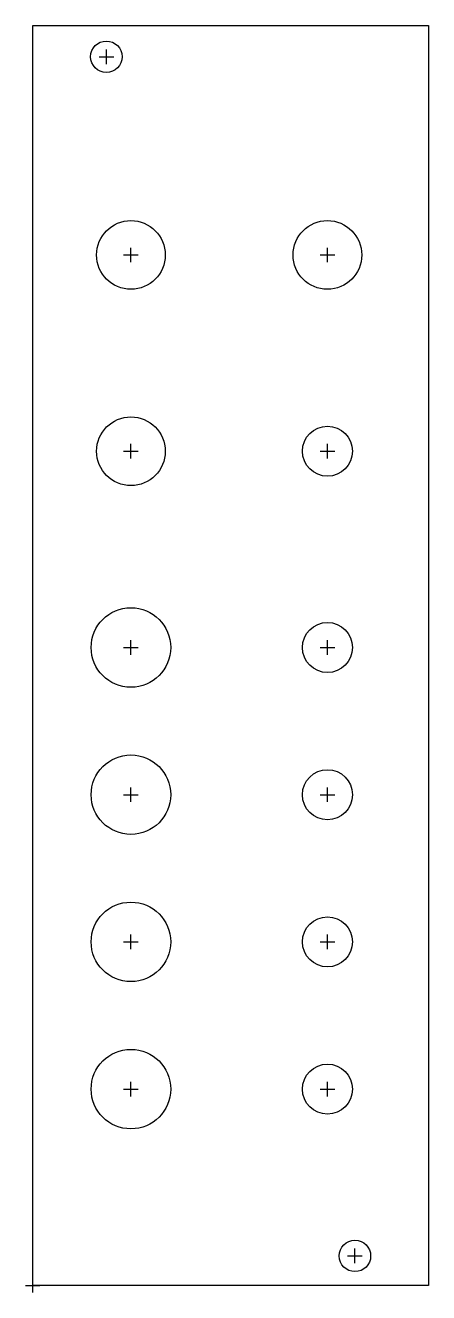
# Model space of a CAD drawing. Header units: millimetres. Extents: x -1 to 40, y -1 to 128.
import ezdxf

# ---------------------------------------------------------------- set-up
doc = ezdxf.new("R2010")
doc.units = ezdxf.units.MM
doc.layers.add('Contour', color=7, linetype='CONTINUOUS')
doc.layers.add('Reference_points', color=1, linetype='CONTINUOUS')

msp = doc.modelspace()

# ---------------------------------------------------------------- linework, layer by layer
at = {"layer": 'Contour', "color": 7, "linetype": 'CONTINUOUS'}
for p, q in [((0, 0), (0, 128.4)), ((0, 128.4), (40.3, 128.4)), ((40.3, 128.4), (40.3, 0)), ((40.3, 0), (0, 0))]:
    msp.add_line(p, q, dxfattribs=at)
for centre, radius in [((7.5, 125.2), 1.6), ((10, 105), 3.5), ((30, 105), 3.5), ((10, 85), 3.5), ((30, 85), 2.55), ((10, 65), 4.05), ((30, 65), 2.55), ((10, 50), 4.05), ((30, 50), 2.55), ((10, 35), 4.05), ((30, 35), 2.55), ((10, 20), 4.05), ((30, 20), 2.55), ((32.8, 3), 1.6)]:
    msp.add_circle(centre, radius, dxfattribs=at)
at = {"layer": 'Reference_points', "color": 1, "linetype": 'CONTINUOUS'}
for p, q in [((7.5, 124.456), (7.5, 125.944)), ((6.756, 125.2), (8.244, 125.2)), ((9.256, 105), (10.744, 105)), ((10, 104.256), (10, 105.744)), ((29.256, 105), (30.744, 105)), ((30, 104.256), (30, 105.744)), ((10, 84.256), (10, 85.744)), ((30, 84.256), (30, 85.744)), ((9.256, 85), (10.744, 85)), ((29.256, 85), (30.744, 85)), ((9.256, 65), (10.744, 65)), ((10, 64.256), (10, 65.744)), ((29.256, 65), (30.744, 65)), ((30, 64.256), (30, 65.744)), ((10, 49.256), (10, 50.744)), ((30, 49.256), (30, 50.744)), ((9.256, 50), (10.744, 50)), ((29.256, 50), (30.744, 50)), ((9.256, 35), (10.744, 35)), ((10, 34.256), (10, 35.744)), ((29.256, 35), (30.744, 35)), ((30, 34.256), (30, 35.744)), ((10, 19.256), (10, 20.744)), ((30, 19.256), (30, 20.744)), ((9.256, 20), (10.744, 20)), ((29.256, 20), (30.744, 20)), ((32.056, 3), (33.544, 3)), ((32.8, 2.256), (32.8, 3.744)), ((-0.744, 0), (0.744, 0)), ((0, -0.744), (0, 0.744))]:
    msp.add_line(p, q, dxfattribs=at)

doc.saveas('drawing.dxf')
